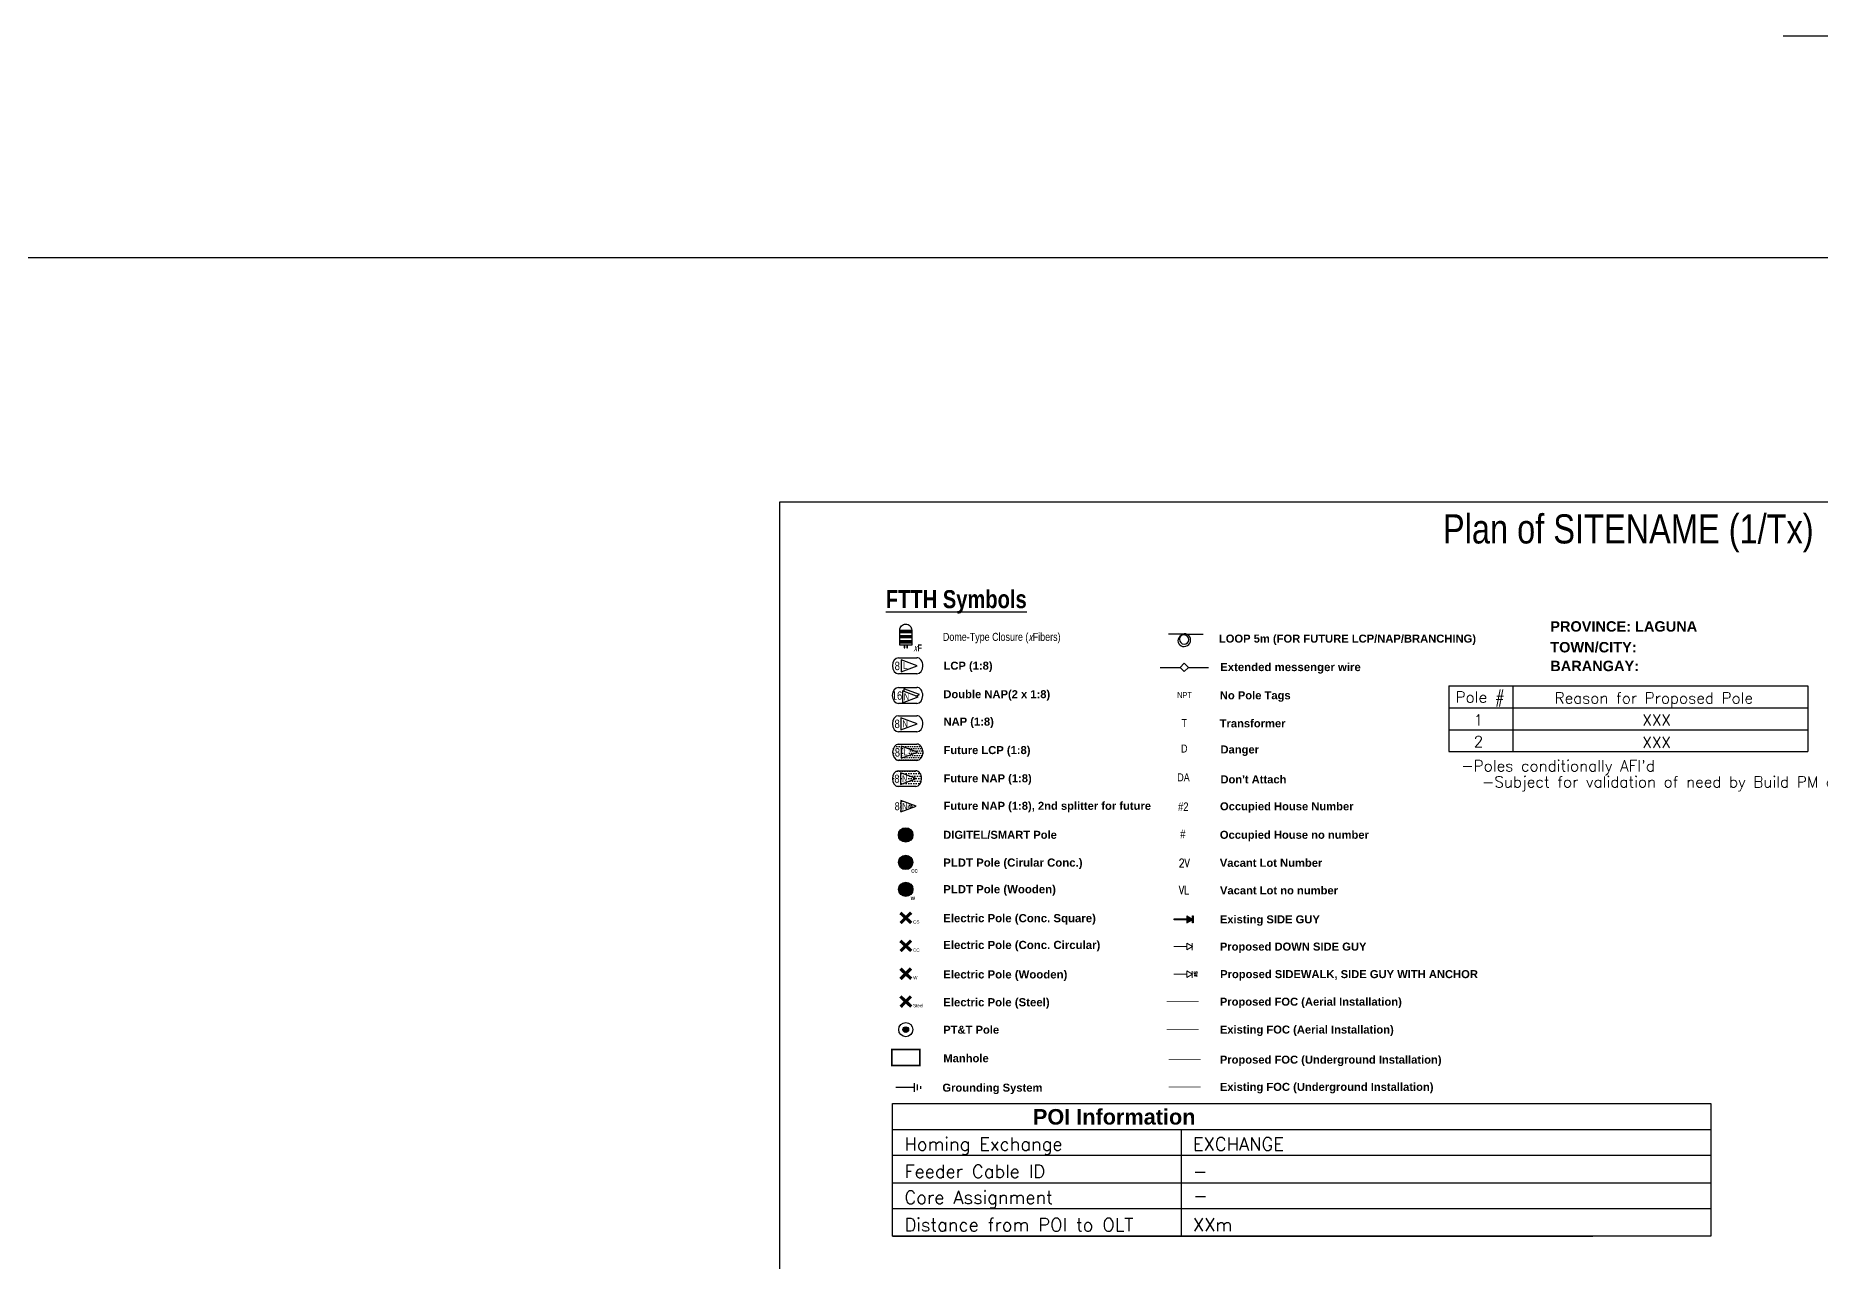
# Model space of a CAD drawing. Extents: x -663610 to -207124, y 70878 to 297551.
# Drawn here: x -262923 to -261789, y 84280 to 85059 of the extents above; entities that cross this region are included whole.
import ezdxf
from ezdxf.enums import TextEntityAlignment as Align

# ---------------------------------------------------------------- set-up
doc = ezdxf.new("R2010")
doc.units = 0
doc.header["$LTSCALE"] = 0.3
doc.linetypes.add('DASHED', pattern=[0.75, 0.5, -0.25])
doc.layers.get('0').update_dxf_attribs({"linetype": 'CONTINUOUS'})
for name, color, linetype in [('BASEMAP', 7, 'CONTINUOUS'), ('Digitel pole', 7, 'CONTINUOUS'), ('Dome-Type Closure', 7, 'CONTINUOUS'), ('Double NAP', 7, 'CONTINUOUS'), ('Electrical Pole (Circular Conc.)', 7, 'CONTINUOUS'), ('Electrical Pole (Wood)', 7, 'CONTINUOUS'), ('Extended messenger', 7, 'CONTINUOUS'), ('FOC Distribution Diagram (Existing)', 7, 'CONTINUOUS'), ('FOC Distribution Diagram (Proposed)', 1, 'CONTINUOUS'), ('Future NAP', 7, 'CONTINUOUS'), ('Grounding System', 7, 'CONTINUOUS'), ('House Number', 6, 'CONTINUOUS'), ('Lengend', 7, 'CONTINUOUS'), ('Loop', 7, 'CONTINUOUS'), ('MH', 7, 'CONTINUOUS'), ('Per page (Grounding)', 7, 'CONTINUOUS'), ('PLDT Pole (Cirular Conc.)', 7, 'CONTINUOUS'), ('PLDT pole (wood)', 7, 'CONTINUOUS'), ('Print', 7, 'CONTINUOUS'), ('Proposed DOWN SIDE GUY', 7, 'CONTINUOUS'), ('Proposed LCP', 1, 'CONTINUOUS'), ('Proposed NAP', 7, 'CONTINUOUS'), ('Proposed SIDEWALK SIDE GUY WITH ANCHOR', 7, 'CONTINUOUS'), ('PT&T Pole', 7, 'CONTINUOUS'), ('Vacant', 1, 'CONTINUOUS')]:
    doc.layers.add(name, color=color, linetype=linetype)
doc.styles.add('Mark', font='arial.ttf', dxfattribs={"width": 0.8, "height": 2.5})
doc.styles.add('ROMANS', font='ROMANS.SHX', dxfattribs={"width": 0.8, "height": 2})
doc.styles.get("Standard").update_dxf_attribs({"font": '', "width": 0.8})
doc.styles.add('WMF-Arial Unicode MS0', font='')
doc.styles.get('Standard').set_extended_font_data('FangSong_GB2312')
doc.styles.get('WMF-Arial Unicode MS0').set_extended_font_data('Arial Unicode MS', bold=True)

# ---------------------------------------------------------------- blocks, each defined once
blk = doc.blocks.new('A$C0CA50FC0')
at = {"layer": 'Per page (Grounding)', "color": 143, "ltscale": 2, "true_color": 0x7aafdf}
blk.add_lwpolyline([(2781.8, 1437.2), (3488.2, 1437.2), (3488.2, 661.2)], dxfattribs=at)
blk.add_lwpolyline([(145.1, 141.1), (3343, 141.1), (3343, 1296.1), (145.1, 1296.1)], close=True, dxfattribs=at)
blk = doc.blocks.new('GROUNDING')
at = {"color": 1}
for p, q in [((-8.52, -0.47), (-8.52, 0.47)), ((-7.42, -0.99), (-7.42, 0.98)), ((-6.32, -1.5), (-6.32, 1.5)), ((-6.32, 0), (0, 0))]:
    blk.add_line(p, q, dxfattribs=at)
blk = doc.blocks.new('Dome-Type Closure')
at = {"ltscale": 0.3}
h = blk.add_hatch(color=256, dxfattribs=at)
h.paths.add_polyline_path([(66140.524, 7972.167), (66140.508, 7972.167), (66140.508, 7972.112), (66140.524, 7972.112)])
h.paths.add_polyline_path([(66140.578, 7972.167), (66140.563, 7972.167), (66140.563, 7972.112), (66140.578, 7972.112)])
at = {"color": 7, "linetype": 'Continuous'}
for p, q in [((66140.413, 7972.374), (66140.663, 7972.374)), ((66140.413, 7972.342), (66140.663, 7972.342)), ((66140.413, 7972.327), (66140.663, 7972.327)), ((66140.414, 7972.483), (66140.664, 7972.483)), ((66140.414, 7972.452), (66140.664, 7972.452)), ((66140.414, 7972.436), (66140.664, 7972.436)), ((66140.414, 7972.264), (66140.664, 7972.264)), ((66140.414, 7972.233), (66140.664, 7972.233)), ((66140.414, 7972.217), (66140.664, 7972.217)), ((66140.415, 7972.358), (66140.665, 7972.358)), ((66140.416, 7972.467), (66140.666, 7972.467)), ((66140.416, 7972.249), (66140.666, 7972.249))]:
    blk.add_line(p, q, dxfattribs=at)
blk.add_lwpolyline([(66140.664, 7972.483), (66140.664, 7972.17), (66140.414, 7972.17), (66140.414, 7972.483, -0.414214), (66140.539, 7972.608, -0.414214)], format="xyb", close=True, dxfattribs=at)
for points in [[(66140.508, 7972.112), (66140.524, 7972.112), (66140.524, 7972.167), (66140.508, 7972.167)], [(66140.563, 7972.112), (66140.578, 7972.112), (66140.578, 7972.167), (66140.563, 7972.167)]]:
    blk.add_lwpolyline(points, close=True, dxfattribs=at)
blk = doc.blocks.new('pldt2')
at = {"layer": 'Lengend'}
h = blk.add_hatch(color=256, dxfattribs=at)
h.dxf.hatch_style = 1
edge = h.paths.add_edge_path()
edge.add_arc((64551.64, 10585.08), 1.85, 0, 360)
blk.add_circle((64551.64, 10585.08), 1.85, dxfattribs=at)
blk = doc.blocks.new('2nd Future NAP')
at = {"ltscale": 0.3}
h = blk.add_hatch(dxfattribs=at)
h.set_pattern_fill('DOTS', color=256, scale=0.495, angle=96.8844, style=0)
h.set_pattern_definition([(96.8843962, (107609.974, -76065.6735), (-0.827243095, 0.295880835), [0, -0.7858125])])
h.paths.add_polyline_path([(85591.15, 3842.92), (85595.86, 3843.49), (85592.75, 3849.48)])
at = {"color": 7, "linetype": 'Continuous'}
blk.add_lwpolyline([(85592.75, 3849.48), (85591.15, 3842.92), (85595.86, 3843.49)], close=True, dxfattribs=at)
at = {"color": 7, "style": 'Mark', "width": 0.8}
for s, height, p in [('N', 2.75, (85594.68, 3845.01)), ('8', 3.3, (85595.34, 3841.93))]:
    blk.add_text(s, height=height, rotation=96.8844, dxfattribs=at).set_placement(p, align=Align.CENTER)
blk = doc.blocks.new('LOOP')
for p, q in [((-3.5, 1.41), (0, 1.41)), ((0, 1.29), (4.22, 1.29))]:
    blk.add_line(p, q)
for centre, radius, start, end in [((-0.12, -0.13), 1.28, 84.6247, 275.3753), ((0.02, 0.2), 1.09, 91.2841, 267.6599), ((-0.03, 0.13), 1.02, 270.5017, 88.3653), ((0, 0), 1.41, 269.992, 90.008)]:
    blk.add_arc(centre, radius, start, end)
blk = doc.blocks.new('PT&T POLE')
blk.add_hatch(color=256).paths.add_polyline_path([(29383, 4877.11, 1), (29386.1, 4877.11, 1)])
for radius in [3.88, 1.55]:
    blk.add_circle((29384.55, 4877.11), radius)
blk = doc.blocks.new('PLDT Pole (Cirular Conc.)')
at = {"ltscale": 0.3}
blk.add_hatch(color=256, dxfattribs=at).paths.add_polyline_path([(-322433.12, 145724.21, 1), (-322438.38, 145724.21, 1)])
at = {"color": 7, "linetype": 'Continuous'}
blk.add_circle((-322435.75, 145724.21), 2.63, dxfattribs=at)
at = {"insert": (-322432.51, 145721.06), "char_height": 1.2, "width": 3.7535, "attachment_point": 5}
blk.add_mtext('{\\fArial|b1|i0|c0|p34;\\C7;CC}', dxfattribs=at)
blk = doc.blocks.new('Electrical Pole (Wood)')
at = {"const_width": 1.18}
for points in [[(-322437.53, 145736.03), (-322433.55, 145732.33)], [(-322437.46, 145732.26), (-322433.62, 145736.1)]]:
    blk.add_lwpolyline(points, dxfattribs=at)
at = {"color": 1, "lineweight": 0, "ltscale": 2, "insert": (-322432.84, 145733.29), "char_height": 1.2, "width": 1.2714, "attachment_point": 1}
blk.add_mtext('{\\fArial|b0|i0|c0|p34;\\C7;W}', dxfattribs=at)
blk = doc.blocks.new('Electrical Pole (Circular Conc.)')
at = {"const_width": 1.18}
for points in [[(-322437.53, 145744.35), (-322433.55, 145740.66)], [(-322437.46, 145740.59), (-322433.62, 145744.42)]]:
    blk.add_lwpolyline(points, dxfattribs=at)
at = {"color": 1, "lineweight": 0, "ltscale": 2, "insert": (-322432.88, 145741.54), "char_height": 1.2, "width": 1.894, "attachment_point": 1}
blk.add_mtext('{\\fArial|b0|i0|c0|p34;\\C7;CC}', dxfattribs=at)
blk = doc.blocks.new('Electrical Pole (Conc. Square)')
at = {"const_width": 1.18}
for points in [[(-322437.53, 145751.92), (-322433.55, 145748.23)], [(-322437.46, 145748.16), (-322433.62, 145751.99)]]:
    blk.add_lwpolyline(points, dxfattribs=at)
at = {"color": 1, "lineweight": 0, "ltscale": 2, "insert": (-322432.83, 145749.19), "char_height": 1.2, "width": 1.7481, "attachment_point": 1}
blk.add_mtext('{\\fArial|b0|i0|c0|p34;\\C7;CS}', dxfattribs=at)
blk = doc.blocks.new('PLDT pole(wood)')
at = {"ltscale": 0.3}
blk.add_hatch(color=256, dxfattribs=at).paths.add_polyline_path([(66144.404, 7979.785, 1), (66144.841, 7979.785, 1)])
at = {"color": 7, "linetype": 'Continuous'}
blk.add_circle((66144.623, 7979.785), 0.219, dxfattribs=at)
at = {"insert": (66144.841, 7979.504), "char_height": 0.10112, "width": 0.25, "attachment_point": 5}
blk.add_mtext('\\C7;\\fArial|b1|i0|;\\H0.10111521743238;W', dxfattribs=at)
blk = doc.blocks.new('PROPOSED LCP')
at = {"color": 7, "linetype": 'Continuous'}
for p, q in [((74518.8, 11219.85), (74525.27, 11219.85)), ((74525.27, 11214.1), (74518.8, 11214.1))]:
    blk.add_line(p, q, dxfattribs=at)
blk.add_lwpolyline([(74525.45, 11216.98), (74519.7, 11219.14), (74519.7, 11214.82)], close=True, dxfattribs=at)
for centre, major_axis, start_param, end_param in [((74518.8, 11216.98), (0, -2.87), 3.141593, 4.712389), ((74518.8, 11216.98), (0, -2.88), 4.712389, 6.283185), ((74525.27, 11216.98), (0, -2.87), 1.570796, 3.141593), ((74525.27, 11216.98), (0, -2.88), 0, 1.570796)]:
    blk.add_ellipse(centre, major_axis=major_axis, ratio=0.75, start_param=start_param, end_param=end_param, dxfattribs=at)
at = {"color": 7, "style": 'Mark', "width": 0.8}
for s, height, p in [('8', 3, (74518.35, 11215.46)), ('L', 2.5, (74521.2, 11215.84))]:
    blk.add_text(s, height=height, dxfattribs=at).set_placement(p, align=Align.CENTER)
blk = doc.blocks.new('PROPOSED NAP')
at = {"color": 7, "linetype": 'Continuous'}
for p, q in [((74519.12, 11201.41), (74524.62, 11201.41)), ((74524.62, 11196.53), (74519.12, 11196.53))]:
    blk.add_line(p, q, dxfattribs=at)
blk.add_lwpolyline([(74524.77, 11198.97), (74519.88, 11200.8), (74519.88, 11197.14)], close=True, dxfattribs=at)
for centre, start_param, end_param in [((74519.12, 11198.97), 3.141593, 4.712389), ((74519.12, 11198.97), 4.712389, 6.283185), ((74524.62, 11198.97), 1.570796, 3.141593), ((74524.62, 11198.97), 0, 1.570796)]:
    blk.add_ellipse(centre, major_axis=(0, -2.44), ratio=0.75, start_param=start_param, end_param=end_param, dxfattribs=at)
at = {"color": 7, "style": 'Mark', "width": 0.8}
for s, height, p in [('8', 2.55, (74518.73, 11197.68)), ('N', 2.12, (74521.16, 11197.9))]:
    blk.add_text(s, height=height, dxfattribs=at).set_placement(p, align=Align.CENTER)
blk = doc.blocks.new('NAP NEW')
at = {"ltscale": 0.3}
h = blk.add_hatch(dxfattribs=at)
h.set_pattern_fill('DOTS', color=256, scale=1.5, style=0)
edge = h.paths.add_edge_path()
edge.add_ellipse((84650.7, -14873.4), major_axis=(0, -7.36), ratio=0.75, start_angle=90, end_angle=180)
edge.add_line((84650.7, -14866), (84634.1, -14866))
edge.add_ellipse((84634.1, -14873.4), major_axis=(0, -7.36), ratio=0.75, start_angle=180, end_angle=270)
edge.add_ellipse((84634.1, -14873.4), major_axis=(0, -7.36), ratio=0.75, start_angle=270, end_angle=360)
edge.add_line((84634.1, -14880.8), (84650.7, -14880.8))
edge.add_ellipse((84650.7, -14873.4), major_axis=(0, -7.36), ratio=0.75, start_angle=0, end_angle=90)
h.paths.add_polyline_path([(84651.1, -14873.4), (84636.4, -14878.9), (84636.4, -14867.9)], flags=16)
h = blk.add_hatch(dxfattribs=at)
h.set_pattern_fill('DOTS', color=256, scale=1.5, style=0)
h.paths.add_polyline_path([(84636.4, -14867.9), (84636.4, -14878.9), (84651.1, -14873.4)])
at = {"color": 7, "linetype": 'Continuous'}
for p, q in [((84634.1, -14866), (84650.7, -14866)), ((84650.7, -14880.8), (84634.1, -14880.8))]:
    blk.add_line(p, q, dxfattribs=at)
blk.add_lwpolyline([(84651.1, -14873.4), (84636.4, -14867.9), (84636.4, -14878.9)], close=True, dxfattribs=at)
for centre, start_param, end_param in [((84634.1, -14873.4), 3.141593, 4.712389), ((84650.7, -14873.4), 1.570796, 3.141593), ((84634.1, -14873.4), 4.712389, 6.283185), ((84650.7, -14873.4), 0, 1.570796)]:
    blk.add_ellipse(centre, major_axis=(0, -7.36), ratio=0.75, start_param=start_param, end_param=end_param, dxfattribs=at)
at = {"color": 7, "style": 'Mark', "width": 0.8}
for s, height, p in [('8', 7.68, (84632.9, -14877.3)), ('N', 6.4, (84640.2, -14876.6))]:
    blk.add_text(s, height=height, dxfattribs=at).set_placement(p, align=Align.CENTER)
blk = doc.blocks.new('DN')
at = {"color": 7, "linetype": 'Continuous'}
for p, q in [((-318213.4, 148769.4), (-318200.5, 148769.4)), ((-318200.5, 148758), (-318213.4, 148758))]:
    blk.add_line(p, q, dxfattribs=at)
blk.add_lwpolyline([(-318199.5, 148762.8), (-318210.6, 148766.9), (-318210.6, 148758.6)], close=True, dxfattribs=at)
blk.add_lwpolyline([(-318201, 148763.3), (-318198.5, 148764.3), (-318209.6, 148768.4), (-318209.6, 148766.6)], dxfattribs=at)
for centre, start_param, end_param in [((-318213.4, 148763.7), 3.141593, 4.712389), ((-318200.5, 148763.7), 1.570796, 3.141593), ((-318213.4, 148763.7), 4.712389, 6.283185), ((-318200.5, 148763.7), 0, 1.570796)]:
    blk.add_ellipse(centre, major_axis=(0, -5.74), ratio=0.75, start_param=start_param, end_param=end_param, dxfattribs=at)
at = {"color": 7, "style": 'Mark', "width": 0.8}
for s, height, p in [('16', 5.93, (-318214.4, 148760.7)), ('N', 4.95, (-318207.6, 148760.3))]:
    blk.add_text(s, height=height, dxfattribs=at).set_placement(p, align=Align.CENTER)
blk = doc.blocks.new('em')
at = {"color": 7, "ltscale": 0.3}
for points in [[(-318222.4, 148369.4), (-318208.3, 148369.4)], [(-318202.4, 148369.4), (-318188.3, 148369.4)]]:
    blk.add_lwpolyline(points, dxfattribs=at)
blk.add_lwpolyline([(-318208.3, 148369.4), (-318205.3, 148372.4), (-318202.4, 148369.4), (-318205.3, 148366.5)], close=True, dxfattribs=at)
blk = doc.blocks.new('Proposed DOWN SIDE GUY')
at = {"color": 7, "linetype": 'Continuous', "lineweight": 0, "ltscale": 0.001}
for p, q in [((-314443.7, 148191.6), (-314434.7, 148191.6)), ((-314434.7, 148193.9), (-314430.7, 148191.6)), ((-314434.7, 148191.6), (-314434.7, 148193.9)), ((-314434.7, 148189.3), (-314434.7, 148191.6)), ((-314430.7, 148191.6), (-314434.7, 148189.3)), ((-314430.8, 148193.8), (-314430.8, 148189))]:
    blk.add_line(p, q, dxfattribs=at)
at = {"lineweight": 0, "style": 'ROMANS'}
blk.add_text('SW', height=2.07, rotation=270, dxfattribs=at).set_placement((-314429.5, 148193.6))
blk = doc.blocks.new('Proposed SIDEWALK SIDE GUY WITH ANCHOR')
at = {"color": 7, "linetype": 'Continuous', "lineweight": 0, "ltscale": 0.001}
for p, q in [((-314443.7, 148171.2), (-314434.7, 148171.2)), ((-314434.7, 148173.5), (-314430.7, 148171.3)), ((-314434.7, 148171.2), (-314434.7, 148173.5)), ((-314430.7, 148171.3), (-314434.7, 148168.9)), ((-314434.7, 148168.9), (-314434.7, 148171.2)), ((-314430.8, 148173.5), (-314430.8, 148168.6))]:
    blk.add_line(p, q, dxfattribs=at)
blk = doc.blocks.new('exsiting guying')
at = {"ltscale": 2}
for points in [[(-354363.9, 144085.9), (-354354.9, 144085.9), (-354354.9, 144085.2), (-354363.9, 144085.2)], [(-354354.9, 144088.1), (-354350.6, 144085.6), (-354354.9, 144083.1)], [(-354350.3, 144088.1), (-354350.3, 144083.1), (-354350.9, 144083.1), (-354350.9, 144088.1)]]:
    blk.add_hatch(color=7, dxfattribs=at).paths.add_polyline_path(points)
at = {"color": 7, "ltscale": 2}
for p in [(-354354.9, 144088.1), (-354354.9, 144083.1)]:
    blk.add_line(p, (-354350.6, 144085.6), dxfattribs=at)
at = {"color": 7}
blk.add_lwpolyline([(-354363.9, 144085.9), (-354354.9, 144085.9), (-354354.9, 144085.2), (-354363.9, 144085.2)], close=True, dxfattribs=at)
at = {"color": 7, "ltscale": 2}
blk.add_lwpolyline([(-354354.9, 144088.1), (-354354.9, 144083.1)], dxfattribs=at)
blk.add_lwpolyline([(-354350.3, 144088.1), (-354350.3, 144083.1), (-354350.9, 144083.1), (-354350.9, 144088.1)], close=True, dxfattribs=at)
blk = doc.blocks.new('STEEL POLE')
at = {"const_width": 2.26}
for points in [[(-354554.6, 144089.2), (-354546.9, 144082.1)], [(-354554.4, 144081.9), (-354547.1, 144089.3)]]:
    blk.add_lwpolyline(points, dxfattribs=at)
at = {"color": 1, "lineweight": 0, "ltscale": 2, "insert": (-354545.6, 144083.9), "char_height": 2.303, "width": 2.44, "attachment_point": 1}
blk.add_mtext('{\\fArial|b0|i0|c0|p34;\\C7;Steel}', dxfattribs=at)
blk = doc.blocks.new('NEW FUTURE LCP')
at = {"ltscale": 2}
h = blk.add_hatch(dxfattribs=at)
h.set_pattern_fill('DOTS', color=256, style=0)
h.set_pattern_definition([(0, (364423.1483, -144529.5404), (0.79375, 1.5875), [0, -1.5875])])
edge = h.paths.add_edge_path()
edge.add_ellipse((-6, 7), major_axis=(0, -5.74), ratio=0.75, start_angle=90, end_angle=180)
edge.add_line((-6, 12.7), (-18.9, 12.7))
edge.add_ellipse((-18.9, 7), major_axis=(0, -5.74), ratio=0.75, start_angle=180, end_angle=270)
edge.add_ellipse((-18.9, 7), major_axis=(0, -5.74), ratio=0.75, start_angle=270, end_angle=360)
edge.add_line((-18.9, 1.2), (-6, 1.2))
edge.add_ellipse((-6, 7), major_axis=(0, -5.74), ratio=0.75, start_angle=0, end_angle=90)
at = {"color": 7, "linetype": 'Continuous'}
for p, q in [((-18.9, 12.7), (-6, 12.7)), ((-6, 1.2), (-18.9, 1.2))]:
    blk.add_line(p, q, dxfattribs=at)
blk.add_lwpolyline([(-5.6, 7), (-17.1, 11.3), (-17.1, 2.7)], close=True, dxfattribs=at)
for centre, start_param, end_param in [((-18.9, 7), 3.141593, 4.712389), ((-6, 7), 1.570796, 3.141593), ((-18.9, 7), 4.712389, 6.283185), ((-6, 7), 0, 1.570796)]:
    blk.add_ellipse(centre, major_axis=(0, -5.74), ratio=0.75, start_param=start_param, end_param=end_param, dxfattribs=at)
at = {"color": 7, "style": 'Mark', "width": 0.8}
for s, height, p in [('8', 5.99, (-19.8, 3.9)), ('L', 4.99, (-14.1, 4.7))]:
    blk.add_text(s, height=height, dxfattribs=at).set_placement(p, align=Align.CENTER)

msp = doc.modelspace()

# ---------------------------------------------------------------- linework, layer by layer
at = {"color": 0, "lineweight": 0, "ltscale": 0.3}
msp.add_lwpolyline([(-262450.3, 84762.8), (-261403.3, 84762.8), (-261403.3, 84126), (-262450.3, 84126)], close=True, dxfattribs=at)
for points in [[(-262025, 84645.9), (-262025, 84604.1)], [(-262025, 84645.9), (-261797, 84645.9)], [(-261984.3, 84645.9), (-261984.3, 84604.1)], [(-261797, 84645.9), (-261797, 84604.1)], [(-262025, 84631.9), (-261797, 84631.9)], [(-262025, 84618), (-261797, 84618)], [(-262025, 84604.1), (-261797, 84604.1)], [(-262378.6, 84380.5), (-261933.6, 84380.5)], [(-262378.6, 84364.1), (-261858.5, 84364.1)], [(-262195.2, 84364.1), (-262195.2, 84296.3)], [(-262378.6, 84347.7), (-261858.5, 84347.7)], [(-262378.6, 84330.2), (-261858.5, 84330.2)], [(-262378.6, 84313.8), (-261858.5, 84313.8)], [(-262378.6, 84296.3), (-261933.6, 84296.3)]]:
    msp.add_lwpolyline(points)
msp.add_lwpolyline([(-262378.6, 84380.5), (-261858.5, 84380.5), (-261858.5, 84296.3), (-262378.6, 84296.3)], close=True)
at = {"layer": 'FOC Distribution Diagram (Existing)', "color": 7, "linetype": 'DASHED', "ltscale": 50, "const_width": 0.36}
msp.add_lwpolyline([(-262204.4, 84427.5), (-262184.1, 84427.5)], dxfattribs=at)
at = {"layer": 'FOC Distribution Diagram (Proposed)', "linetype": 'DASHED', "ltscale": 50, "const_width": 0.36}
msp.add_lwpolyline([(-262204.4, 84445.2), (-262184.1, 84445.2)], dxfattribs=at)
at = {"layer": 'FOC Distribution Diagram (Proposed)', "ltscale": 50, "const_width": 0.36}
msp.add_lwpolyline([(-262203.1, 84408.4), (-262182.8, 84408.4)], dxfattribs=at)
at = {"layer": 'FOC Distribution Diagram (Proposed)', "color": 7, "ltscale": 50, "const_width": 0.36}
msp.add_lwpolyline([(-262203.1, 84391.1), (-262182.8, 84391.1)], dxfattribs=at)
at = {"layer": 'MH', "const_width": 1.02}
msp.add_lwpolyline([(-262361.3, 84404.7), (-262361.3, 84414.9), (-262379.1, 84414.9), (-262379.1, 84404.7)], close=True, dxfattribs=at).dxf.unprotected_set("ltscale", 0)
at = {"layer": 'Print', "ltscale": 2}
msp.add_lwpolyline([(-262450.3, 84762.8), (-261403.3, 84762.8), (-261403.3, 84030), (-262450.3, 84030)], close=True, dxfattribs=at)

# ---------------------------------------------------------------- block references
at = {"color": 3, "ltscale": 2, "xscale": 0.9, "yscale": 0.9, "zscale": 0.9}
msp.add_blockref('NEW FUTURE LCP', (-262357.7, 84597.4), dxfattribs=at)
at = {"color": 3, "xscale": 0.9, "yscale": 0.9, "zscale": 0.9}
for name, p in [('exsiting guying', (56727.8, -45179.5)), ('STEEL POLE', (56725.5, -45231.7))]:
    msp.add_blockref(name, p, dxfattribs=at)
at = {"layer": 'BASEMAP', "color": 152, "ltscale": 2, "true_color": 0x2776bb}
msp.add_blockref('A$C0CA50FC0', (-264594.4, 83621.6), dxfattribs=at)
at = {"layer": 'Digitel pole', "color": 7, "xscale": 2.492523736453473, "yscale": 2.492523736453473, "zscale": 2.492523736453473, "rotation": 359.1302262035957}
msp.add_blockref('pldt2', (-423648.7, 60613), dxfattribs=at)
at = {"layer": 'Dome-Type Closure', "xscale": 30.52069881367497, "yscale": 30.52069881367497, "zscale": 30.52069881367497}
msp.add_blockref('Dome-Type Closure', (-2281025.7, -158644.5), dxfattribs=at)
at = {"layer": 'Double NAP', "color": 2, "xscale": 0.9, "yscale": 0.9, "zscale": 0.9}
msp.add_blockref('DN', (24017.2, -49247.6), dxfattribs=at)
at = {"layer": 'Electrical Pole (Circular Conc.)', "color": 1, "lineweight": 0, "xscale": 1.727371800021501, "yscale": 1.727371800021501, "zscale": 1.727371800021501}
for name, p in [('Electrical Pole (Conc. Square)', (294595.9, -167266.1)), ('Electrical Pole (Circular Conc.)', (294595.9, -167270.8))]:
    msp.add_blockref(name, p, dxfattribs=at)
at = {"layer": 'Electrical Pole (Wood)', "color": 1, "lineweight": 0, "xscale": 1.727371800021501, "yscale": 1.727371800021501, "zscale": 1.727371800021501}
msp.add_blockref('Electrical Pole (Wood)', (294595.9, -167274.1), dxfattribs=at)
at = {"layer": 'Extended messenger', "color": 2, "xscale": 0.9, "yscale": 0.9, "zscale": 0.9}
msp.add_blockref('em', (24191.6, -48874.9), dxfattribs=at)
at = {"layer": 'Future NAP', "linetype": 'DASHED', "xscale": 0.6734425948234275, "yscale": 0.6734425948234275, "zscale": 0.6734425948234275}
msp.add_blockref('NAP NEW', (-319371.2, 94603.3), dxfattribs=at)
at = {"layer": 'Future NAP', "color": 1, "xscale": 1.541449435025788, "yscale": 1.541449435025788, "zscale": 1.541449435025788, "rotation": 263.1156037993842}
msp.add_blockref('2nd Future NAP', (-252439.8, 216266.3), dxfattribs=at)
at = {"layer": 'Grounding System', "xscale": 1.831241928814222, "yscale": 1.831241928814222, "zscale": 1.831241928814222, "rotation": 179.990737670528}
msp.add_blockref('GROUNDING', (-262376.5, 84390.8), dxfattribs=at)
at = {"layer": 'Loop', "xscale": 2.861315513821319, "yscale": 2.861315513821319, "zscale": 2.861315513821319}
msp.add_blockref('LOOP', (-262193.2, 84674.9), dxfattribs=at)
at = {"layer": 'PLDT Pole (Cirular Conc.)', "color": 1, "lineweight": 0, "xscale": 1.727371800021501, "yscale": 1.727371800021501, "zscale": 1.727371800021501}
msp.add_blockref('PLDT Pole (Cirular Conc.)', (294596.2, -167186.2), dxfattribs=at)
at = {"layer": 'PLDT pole (wood)', "xscale": 20.74797105363104, "yscale": 20.74797105363104, "zscale": 20.74797105363104}
msp.add_blockref('PLDT pole(wood)', (-1634736.9, -81047.7), dxfattribs=at)
at = {"layer": 'Proposed DOWN SIDE GUY', "color": 1, "xscale": 0.9, "yscale": 0.9, "zscale": 0.9}
msp.add_blockref('Proposed SIDEWALK SIDE GUY WITH ANCHOR', (20799.6, -48873.8), dxfattribs=at)
at = {"layer": 'Proposed LCP', "color": 1, "xscale": 1.795855611353181, "yscale": 1.795855611353181, "zscale": 1.795855611353181}
msp.add_blockref('PROPOSED LCP', (-396199.8, 64514.5), dxfattribs=at)
at = {"layer": 'Proposed NAP', "color": 1, "xscale": 2.112771307455842, "yscale": 2.112771307455842, "zscale": 2.112771307455842}
msp.add_blockref('PROPOSED NAP', (-419816.7, 60960.9), dxfattribs=at)
at = {"layer": 'Proposed SIDEWALK SIDE GUY WITH ANCHOR', "color": 1, "xscale": 0.9, "yscale": 0.9, "zscale": 0.9}
msp.add_blockref('Proposed DOWN SIDE GUY', (20799.6, -48909.7), dxfattribs=at)
at = {"layer": 'PT&T Pole', "xscale": 1.159786554949824, "yscale": 1.159786554949824, "zscale": 1.159786554949824}
msp.add_blockref('PT&T POLE', (-296450, 78771.1), dxfattribs=at)

# ---------------------------------------------------------------- texts
at = {"ltscale": 2, "style": 'WMF-Arial Unicode MS0'}
for s, height, p in [('PROVINCE: LAGUNA', 6.613, (-261960.6, 84680.3)), ('TOWN/CITY: ', 6.613, (-261960.6, 84667.1)), ('BARANGAY: ', 6.61, (-261960.6, 84655.2))]:
    msp.add_text(s, height=height, dxfattribs=at).set_placement(p)
at = {"style": 'Mark', "width": 0.8}
msp.add_text('NPT', height=3.82, dxfattribs=at).set_placement((-262197.7, 84638.1))
at = {"style": 'ROMANS'}
for s, height, p in [('Pole #', 7.07, (-262005.1, 84635.2)), ('Reason for Proposed Pole', 7.074, (-261894.8, 84634.6)), ('1', 7.07, (-262006.2, 84620.6)), ('XXX', 7.07, (-261892.9, 84620.6)), ('2', 7.07, (-262006.2, 84606.9)), ('XXX', 7.07, (-261892.9, 84606.4)), ("-Poles conditionally AFI'd", 7.074, (-261955.6, 84591.5)), ('-Subject for validation of need by Build PM on site', 7.074, (-261878.2, 84581.3))]:
    msp.add_text(s, height=height, dxfattribs=at).set_placement(p, align=Align.CENTER)
at = {"style": 'Mark', "width": 0.8}
for s, p in [('T', (-262193.2, 84619.7)), ('D', (-262193.2, 84603.5)), ('DA', (-262193.7, 84585.2))]:
    msp.add_text(s, height=5.09, dxfattribs=at).set_placement(p, align=Align.CENTER)
at = {"lineweight": 0, "style": 'WMF-Arial Unicode MS0'}
msp.add_text('POI Information', height=9.863, dxfattribs=at).set_placement((-262289.4, 84367.2))
at = {"style": 'ROMANS'}
for s, height, p in [('Homing Exchange', 8.338, (-262371, 84350.7)), ('EXCHANGE', 8.34, (-262187.7, 84350.7)), ('Feeder Cable ID', 8.338, (-262371, 84333.3)), ('-', 8.34, (-262187.7, 84333.3)), ('Core Assignment', 8.338, (-262371, 84316.8)), ('-', 8.34, (-262187.5, 84318)), ('Distance from POI to OLT', 8.338, (-262371, 84299.4)), ('XXm', 8.34, (-262187.7, 84299.4))]:
    msp.add_text(s, height=height, dxfattribs=at).set_placement(p)
at = {"color": 7, "ltscale": 2, "insert": (-261911, 84754.8), "char_height": 18.507, "width": 987.136, "attachment_point": 2, "style": 'Mark'}
msp.add_mtext('Plan of SITENAME (1/Tx)', dxfattribs=at)
for s, insert, char_height, width, attachment_point in [('{\\fArial|b1|i0|c134|p34;\\L\\C7;FTTH Symbols}', (-262338.1, 84699.2), 11.445, 88.701, 5), ('{\\fArial|b0|i0|c0|p34;\\C7;Do\\fArial|b0|i0|c134|p34;me\\fArial|b0|i0|c0|p34;-\\fArial|b0|i0|c134|p34;Type\\fArial|b0|i0|c0|p34; C\\fArial|b0|i0|c134|p34;l\\fArial|b0|i0|c0|p34;o\\fArial|b0|i0|c134|p34;sure\\fArial|b0|i0|c0|p34; \\fArial|b0|i0|c134|p34;(\\fTxt|b0|i1|c0|p2;x\\fArial|b0|i0|c134|p34;\\H1x;Fi\\fArial|b0|i0|c0|p34;b\\fArial|b0|i0|c134|p34;ers)}', (-262346.6, 84676.2), 5.0868, 86.864, 4)]:
    msp.add_mtext(s, dxfattribs=dict(insert=insert, char_height=char_height, width=width, attachment_point=attachment_point))
at = {"attachment_point": 4, "style": 'WMF-Arial Unicode MS0'}
for s, insert, char_height, width in [('{\\fArial Unicode MS|b1|i0|c134|p34;\\C7;LOOP 5m\\fArial Unicode MS|b1|i0|c0|p34; \\fArial Unicode MS|b1|i0|c134|p34;(FOR FUTURE LCP/NAP/BRANCHING)}', (-262171.2, 84675.1), 5.0868, 257.527), ('{\\fArial Unicode MS|b1|i0|c134|p34;\\C7;Manhole}', (-262346.3, 84409.3), 5.087, 19.87)]:
    msp.add_mtext(s, dxfattribs=dict(at, insert=insert, char_height=char_height, width=width))
at = {"color": 1, "char_height": 5.087, "attachment_point": 4, "style": 'WMF-Arial Unicode MS0'}
for s, insert in [('{\\C1;LCP (1:8)}', (-262346.2, 84657.9)), ('Double NAP(2 x 1:8)', (-262346.3, 84639.8))]:
    msp.add_mtext_dynamic_manual_height_columns(s, width=106.739, gutter_width=40, heights=[0], dxfattribs=dict(at, insert=insert))
at = {"ltscale": 2, "attachment_point": 1, "style": 'WMF-Arial Unicode MS0'}
for s, width, gutter_width, insert, char_height in [('Extended messenger wire', 170.217, 28.8, (-262170.4, 84660.4), 5.187), ('No Pole Tags', 149.076, 28.3, (-262170.6, 84642.4), 5.087), ('Transformer', 43.672, 28.3, (-262170.7, 84624.6), 5.087), ('Danger', 23.385, 28.3, (-262170.2, 84608), 5.09), ("Don't Attach", 96.277, 28.3, (-262170.2, 84589), 5.087), ('Occupied House Number', 110.452, 28.3, (-262170.5, 84571.9), 5.087), ('DIGITEL/SMART Pole', 109.876, 28.3, (-262346.4, 84553.8), 5.087), ('Occupied House no number', 145.763, 28.3, (-262170.6, 84553.8), 5.087), ('PLDT Pole (Cirular Conc.)', 138.248, 28.8, (-262346.4, 84536.2), 5.187), ('Vacant Lot Number', 155.051, 28.3, (-262170.6, 84536), 5.087), ('PLDT Pole (Wooden)', 106.665, 28.8, (-262346.4, 84519.3), 5.187), ('Vacant Lot no number', 162.148, 28.3, (-262170.5, 84518.5), 5.087), ('Electric Pole (Conc. Square)', 112.845, 28.8, (-262346.4, 84500.9), 5.187), ('Existing SIDE GUY ', 78.419, 28.3, (-262170.6, 84500.1), 5.087), ('Electric Pole (Conc. Circular)', 120.834, 28.8, (-262346.4, 84483.9), 5.187), ('Proposed DOWN SIDE GUY ', 103.246, 28.3, (-262170.6, 84482.8), 5.087), ('Electric Pole (Wooden)', 88.783, 28.8, (-262346.4, 84465.2), 5.187), ('Proposed SIDEWALK, SIDE GUY WITH ANCHOR', 178.695, 28.3, (-262170.4, 84465.3), 5.087), ('Electric Pole (Steel)', 88.783, 28.8, (-262346.4, 84447.5), 5.187), ('PT&T Pole', 78.419, 28.3, (-262346.4, 84430), 5.09), ('Grounding System', 97.088, 28.3, (-262346.9, 84393.2), 5.087)]:
    msp.add_mtext_dynamic_manual_height_columns(s, width=width, gutter_width=gutter_width, heights=[0], dxfattribs=dict(at, insert=insert, char_height=char_height))
at = {"color": 1, "ltscale": 2, "attachment_point": 1, "style": 'WMF-Arial Unicode MS0'}
for s, width, insert, char_height in [('NAP (1:8)', 96.541, (-262346.2, 84625.7), 5.09), ('Future LCP (1:8)', 112.948, (-262346.2, 84607.6), 5.087), ('Future NAP (1:8)', 127.151, (-262346.2, 84589.7), 5.087), ('Future NAP (1:8), 2nd splitter for future', 161.901, (-262346.2, 84572.2), 5.087)]:
    msp.add_mtext_dynamic_manual_height_columns(s, width=width, gutter_width=28.3, heights=[0], dxfattribs=dict(at, insert=insert, char_height=char_height))
at = {"layer": 'Dome-Type Closure', "insert": (-262362.6, 84670.1), "char_height": 4.518, "width": 13.861, "attachment_point": 5}
msp.add_mtext('{\\fTxt|b0|i1|c0|p2;\\C7;x\\fArial|b1|i0|c134|p34;\\H0.9563x;F}', dxfattribs=at)
at = {"layer": 'FOC Distribution Diagram (Existing)', "color": 7, "linetype": 'DASHED', "ltscale": 50, "char_height": 5.087, "attachment_point": 1, "style": 'WMF-Arial Unicode MS0'}
for s, insert in [('Proposed {\\fArial Unicode MS|b1|i0|c134|p32;FOC (Aerial Installation)}', (-262170.6, 84447.8)), ('Existing {\\fArial Unicode MS|b1|i0|c134|p32;FOC (Aerial Installation)}', (-262170.6, 84430.1))]:
    msp.add_mtext_dynamic_manual_height_columns(s, width=178.094, gutter_width=28.3, heights=[0], dxfattribs=dict(at, insert=insert))
at = {"layer": 'FOC Distribution Diagram (Existing)', "color": 7, "ltscale": 50, "char_height": 5.087, "attachment_point": 1, "style": 'WMF-Arial Unicode MS0'}
for s, insert in [('Proposed {\\fArial Unicode MS|b1|i0|c134|p32;FOC (Underground Installation)}', (-262170.6, 84411)), ('Existing {\\fArial Unicode MS|b1|i0|c134|p32;FOC (Underground Installation)}', (-262170.6, 84393.7))]:
    msp.add_mtext_dynamic_manual_height_columns(s, width=160.717, gutter_width=28.3, heights=[0], dxfattribs=dict(at, insert=insert))
at = {"layer": 'House Number', "color": 6, "char_height": 5.4, "width": 237, "attachment_point": 1, "style": 'Mark'}
for s, insert in [('#2', (-262197.2, 84571.8)), ('#', (-262195.8, 84554.5))]:
    msp.add_mtext(s, dxfattribs=dict(at, insert=insert))
at = {"layer": 'Vacant', "color": 251, "char_height": 5.4, "width": 237, "attachment_point": 1, "style": 'ROMANS'}
for s, insert in [('2V', (-262196.7, 84536)), ('VL', (-262196.6, 84518.9))]:
    msp.add_mtext(s, dxfattribs=dict(at, insert=insert))

doc.saveas('drawing.dxf')
